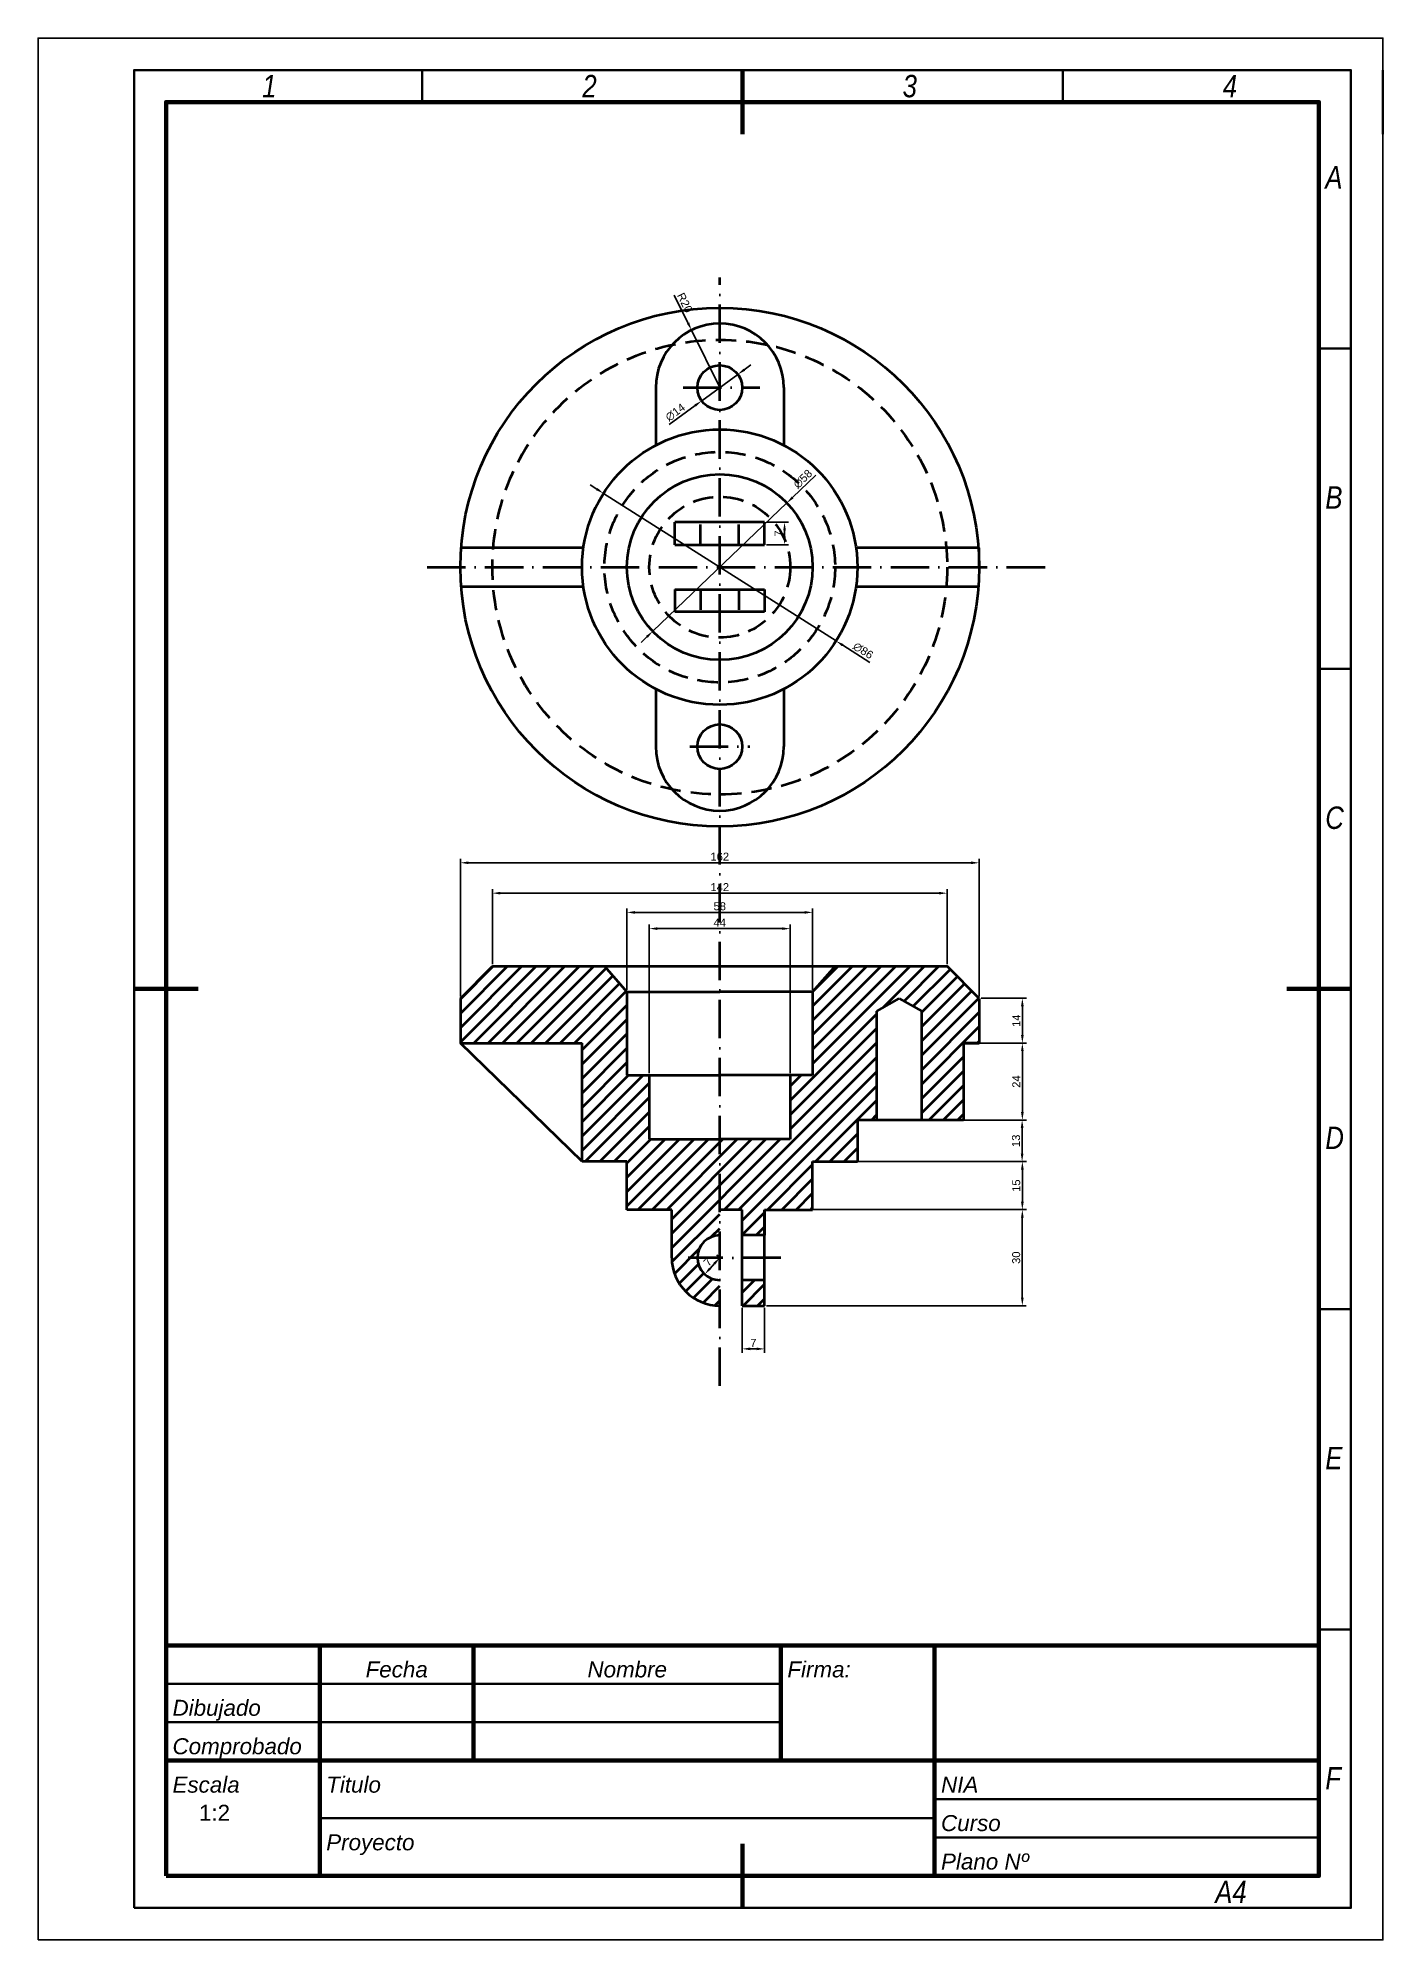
# Model space of a CAD drawing. Header units: millimetres. Extents: x 3835 to 4255, y 3642 to 4236.
import ezdxf
from ezdxf.enums import TextEntityAlignment as Align

# ---------------------------------------------------------------- set-up
doc = ezdxf.new("R2010")
doc.units = ezdxf.units.MM
doc.linetypes.add('ACAD_ISO10W100', pattern=[18, 12, -3, 0, -3])
doc.linetypes.add('TRAZOS2', pattern=[9.525, 6.35, -3.175])
for name, color, linetype in [('aristas', 1, 'Continuous'), ('cotas', 6, 'Continuous'), ('ejes', 2, 'ACAD_ISO10W100'), ('lineas ocultas tunel', 3, 'TRAZOS2'), ('Reyeno', 7, 'Continuous')]:
    doc.layers.add(name, color=color, linetype=linetype)
for name, color, linetype, lineweight in [('Formato_fina', 2, 'Continuous', 35), ('Formato_Gruesa', 1, 'Continuous', 70), ('Formato_texto', 7, 'Continuous', 25)]:
    doc.layers.add(name, color=color, linetype=linetype, lineweight=lineweight)
doc.styles.add('Arial25', font='', dxfattribs={"height": 2.5})
doc.styles.add('Arial35', font='ARIALNI.TTF', dxfattribs={"height": 3.5})
doc.styles.get("Standard").update_dxf_attribs({"font": 'arial.ttf'})
doc.styles.get('Arial25').set_extended_font_data('Arial', italic=True)
doc.dimstyles.new('ISO-25', dxfattribs={"dimtxt": 2.5, "dimasz": 2.5, "dimexe": 1.25, "dimexo": 0.625, "dimtad": 1, "dimtxsty": 'Standard', "dimcen": 2.5, "dimadec": 0, "dimazin": 0, "dimtfac": 1, "dimtmove": 0, "dimatfit": 3, "dimfxl": 1, "dimarcsym": 0})

# ---------------------------------------------------------------- blocks, each defined once
blk = doc.blocks.new('*D6')
at = {"layer": 'cotas', "color": 0, "lineweight": -2, "transparency": 16777216}
for p, q in [((3976.84, 3946.25), (3976.84, 3969.72)), ((3979.34, 3968.47), (4116.34, 3968.47)), ((4118.84, 3946.25), (4118.84, 3969.72))]:
    blk.add_line(p, q, dxfattribs=at)
at = {"layer": 'cotas', "color": 0, "lineweight": 40, "transparency": 16777216}
for points in [[(3979.34, 3968.89), (3979.34, 3968.06), (3976.84, 3968.47)], [(4116.34, 3968.89), (4116.34, 3968.06), (4118.84, 3968.47)]]:
    blk.add_solid(points, dxfattribs=at)
at = {"layer": 'Defpoints', "color": 0, "lineweight": 40, "transparency": 16777216}
for p in [(4118.84, 3968.47), (3976.84, 3945.63), (4118.84, 3945.63)]:
    blk.add_point(p, dxfattribs=at)
at = {"layer": 'cotas', "color": 0, "lineweight": 40, "transparency": 16777216, "insert": (4047.84, 3970.35), "char_height": 2.5, "attachment_point": 5}
blk.add_mtext('142', dxfattribs=at)
blk = doc.blocks.new('*D7')
at = {"layer": 'cotas', "color": 0, "lineweight": -2, "transparency": 16777216}
for p, q in [((3966.84, 3936.25), (3966.84, 3979.21)), ((3969.34, 3977.96), (4126.34, 3977.96)), ((4128.84, 3936.25), (4128.84, 3979.21))]:
    blk.add_line(p, q, dxfattribs=at)
at = {"layer": 'cotas', "color": 0, "lineweight": 40, "transparency": 16777216}
for points in [[(3969.34, 3978.38), (3969.34, 3977.54), (3966.84, 3977.96)], [(4126.34, 3978.38), (4126.34, 3977.54), (4128.84, 3977.96)]]:
    blk.add_solid(points, dxfattribs=at)
at = {"layer": 'Defpoints', "color": 0, "lineweight": 40, "transparency": 16777216}
for p in [(4128.84, 3977.96), (3966.84, 3935.63), (4128.84, 3935.63)]:
    blk.add_point(p, dxfattribs=at)
at = {"layer": 'cotas', "color": 0, "lineweight": 40, "transparency": 16777216, "insert": (4047.84, 3979.86), "char_height": 2.5, "attachment_point": 5}
blk.add_mtext('162', dxfattribs=at)
blk = doc.blocks.new('*D9')
at = {"layer": 'cotas', "color": 0, "lineweight": -2, "transparency": 16777216}
for p, q in [((4054.84, 3839), (4054.84, 3824.9)), ((4061.84, 3839), (4061.84, 3824.9)), ((4057.34, 3826.15), (4059.34, 3826.15))]:
    blk.add_line(p, q, dxfattribs=at)
at = {"layer": 'cotas', "color": 0, "lineweight": 40, "transparency": 16777216}
for points in [[(4057.34, 3826.57), (4057.34, 3825.73), (4054.84, 3826.15)], [(4059.34, 3826.57), (4059.34, 3825.73), (4061.84, 3826.15)]]:
    blk.add_solid(points, dxfattribs=at)
at = {"layer": 'Defpoints', "color": 0, "lineweight": 40, "transparency": 16777216}
for p in [(4054.84, 3839.63), (4061.84, 3839.63), (4061.84, 3826.15)]:
    blk.add_point(p, dxfattribs=at)
at = {"layer": 'cotas', "color": 0, "lineweight": 40, "transparency": 16777216, "insert": (4058.34, 3828.03), "char_height": 2.5, "attachment_point": 5}
blk.add_mtext('7', dxfattribs=at)
blk = doc.blocks.new('*D10')
at = {"layer": 'cotas', "color": 0, "lineweight": -2, "transparency": 16777216}
for p, q in [((4077.47, 3884.63), (4143.59, 3884.63)), ((4142.34, 3872.13), (4142.34, 3882.13)), ((4077.47, 3869.63), (4143.59, 3869.63))]:
    blk.add_line(p, q, dxfattribs=at)
at = {"layer": 'cotas', "color": 0, "lineweight": 40, "transparency": 16777216}
for points in [[(4141.92, 3882.13), (4142.76, 3882.13), (4142.34, 3884.63)], [(4141.92, 3872.13), (4142.76, 3872.13), (4142.34, 3869.63)]]:
    blk.add_solid(points, dxfattribs=at)
at = {"layer": 'Defpoints', "color": 0, "lineweight": 40, "transparency": 16777216}
for p in [(4076.84, 3884.63), (4142.34, 3884.63), (4076.84, 3869.63)]:
    blk.add_point(p, dxfattribs=at)
at = {"layer": 'cotas', "color": 0, "lineweight": 40, "transparency": 16777216, "insert": (4140.44, 3877.13), "char_height": 2.5, "attachment_point": 5, "rotation": 90}
blk.add_mtext('15', dxfattribs=at)
blk = doc.blocks.new('*D11')
at = {"layer": 'cotas', "color": 0, "lineweight": -2, "transparency": 16777216}
for p, q in [((4129.47, 3935.63), (4143.59, 3935.63)), ((4142.34, 3933.13), (4142.34, 3924.13)), ((4129.47, 3921.63), (4143.59, 3921.63))]:
    blk.add_line(p, q, dxfattribs=at)
at = {"layer": 'cotas', "color": 0, "lineweight": 40, "transparency": 16777216}
for points in [[(4141.92, 3933.13), (4142.76, 3933.13), (4142.34, 3935.63)], [(4141.92, 3924.13), (4142.76, 3924.13), (4142.34, 3921.63)]]:
    blk.add_solid(points, dxfattribs=at)
at = {"layer": 'Defpoints', "color": 0, "lineweight": 40, "transparency": 16777216}
for p in [(4128.84, 3935.63), (4128.84, 3921.63), (4142.34, 3921.63)]:
    blk.add_point(p, dxfattribs=at)
at = {"layer": 'cotas', "color": 0, "lineweight": 40, "transparency": 16777216, "insert": (4140.46, 3928.63), "char_height": 2.5, "attachment_point": 5, "rotation": 90}
blk.add_mtext('14', dxfattribs=at)
blk = doc.blocks.new('*D12')
at = {"layer": 'cotas', "color": 0, "lineweight": -2, "transparency": 16777216}
for p, q in [((4124.53, 3921.63), (4143.59, 3921.63)), ((4142.34, 3900.13), (4142.34, 3919.13)), ((4124.53, 3897.63), (4143.59, 3897.63))]:
    blk.add_line(p, q, dxfattribs=at)
at = {"layer": 'cotas', "color": 0, "lineweight": 40, "transparency": 16777216}
for points in [[(4141.92, 3919.13), (4142.76, 3919.13), (4142.34, 3921.63)], [(4141.92, 3900.13), (4142.76, 3900.13), (4142.34, 3897.63)]]:
    blk.add_solid(points, dxfattribs=at)
at = {"layer": 'Defpoints', "color": 0, "lineweight": 40, "transparency": 16777216}
for p in [(4123.91, 3921.63), (4142.34, 3921.63), (4123.91, 3897.63)]:
    blk.add_point(p, dxfattribs=at)
at = {"layer": 'cotas', "color": 0, "lineweight": 40, "transparency": 16777216, "insert": (4140.46, 3909.63), "char_height": 2.5, "attachment_point": 5, "rotation": 90}
blk.add_mtext('24', dxfattribs=at)
blk = doc.blocks.new('*D13')
at = {"layer": 'cotas', "color": 0, "lineweight": -2, "transparency": 16777216}
for p, q in [((4091.47, 3897.63), (4143.52, 3897.63)), ((4142.27, 3887.13), (4142.27, 3895.13)), ((4091.47, 3884.63), (4143.52, 3884.63))]:
    blk.add_line(p, q, dxfattribs=at)
at = {"layer": 'cotas', "color": 0, "lineweight": 40, "transparency": 16777216}
for points in [[(4141.85, 3895.13), (4142.69, 3895.13), (4142.27, 3897.63)], [(4141.85, 3887.13), (4142.69, 3887.13), (4142.27, 3884.63)]]:
    blk.add_solid(points, dxfattribs=at)
at = {"layer": 'Defpoints', "color": 0, "lineweight": 40, "transparency": 16777216}
for p in [(4090.84, 3897.63), (4142.27, 3897.63), (4090.84, 3884.63)]:
    blk.add_point(p, dxfattribs=at)
at = {"layer": 'cotas', "color": 0, "lineweight": 40, "transparency": 16777216, "insert": (4140.37, 3891.13), "char_height": 2.5, "attachment_point": 5, "rotation": 90}
blk.add_mtext('13', dxfattribs=at)
blk = doc.blocks.new('*D14')
at = {"layer": 'cotas', "color": 0, "lineweight": -2, "transparency": 16777216}
for p, q in [((4062.47, 3869.63), (4143.58, 3869.63)), ((4142.33, 3842.13), (4142.33, 3867.13)), ((4062.47, 3839.63), (4143.58, 3839.63))]:
    blk.add_line(p, q, dxfattribs=at)
at = {"layer": 'cotas', "color": 0, "lineweight": 40, "transparency": 16777216}
for points in [[(4141.91, 3867.13), (4142.74, 3867.13), (4142.33, 3869.63)], [(4141.91, 3842.13), (4142.74, 3842.13), (4142.33, 3839.63)]]:
    blk.add_solid(points, dxfattribs=at)
at = {"layer": 'Defpoints', "color": 0, "lineweight": 40, "transparency": 16777216}
for p in [(4061.84, 3869.63), (4142.33, 3869.63), (4061.84, 3839.63)]:
    blk.add_point(p, dxfattribs=at)
at = {"layer": 'cotas', "color": 0, "lineweight": 40, "transparency": 16777216, "insert": (4140.42, 3854.63), "char_height": 2.5, "attachment_point": 5, "rotation": 90}
blk.add_mtext('30', dxfattribs=at)
blk = doc.blocks.new('*D15')
at = {"layer": 'cotas', "color": 0, "lineweight": -2, "transparency": 16777216}
for p, q in [((4047.38, 3855.05), (4046.92, 3855.47)), ((4042.68, 3849.86), (4042.21, 3850.28)), ((4046.16, 3852.77), (4044.82, 3851.29))]:
    blk.add_line(p, q, dxfattribs=at)
at = {"layer": 'cotas', "color": 0, "lineweight": 40, "transparency": 16777216}
for points in [[(4044.51, 3851.57), (4045.13, 3851.01), (4043.14, 3849.44)], [(4045.86, 3853.05), (4046.47, 3852.49), (4047.84, 3854.63)]]:
    blk.add_solid(points, dxfattribs=at)
at = {"layer": 'Defpoints', "color": 0, "lineweight": 40, "transparency": 16777216}
for p in [(4043.14, 3849.44), (4043.14, 3849.44), (4047.84, 3854.63)]:
    blk.add_point(p, dxfattribs=at)
at = {"layer": 'cotas', "color": 0, "lineweight": 40, "transparency": 16777216, "insert": (4044.1, 3853.29), "char_height": 2.5, "attachment_point": 5, "rotation": 47.76527}
blk.add_mtext('7', dxfattribs=at)
blk = doc.blocks.new('*D18')
at = {"layer": 'cotas', "color": 0, "lineweight": -2, "transparency": 16777216}
for p, q in [((4053.49, 4130.5), (4042.2, 4122.23)), ((4055.51, 4131.97), (4057.53, 4133.45)), ((4032.08, 4114.82), (4040.18, 4120.75))]:
    blk.add_line(p, q, dxfattribs=at)
at = {"layer": 'cotas', "color": 0, "lineweight": 40, "transparency": 16777216}
for points in [[(4055.26, 4132.31), (4055.76, 4131.64), (4053.49, 4130.5)], [(4039.93, 4121.09), (4040.42, 4120.42), (4042.2, 4122.23)]]:
    blk.add_solid(points, dxfattribs=at)
at = {"layer": 'Defpoints', "color": 0, "lineweight": 40, "transparency": 16777216}
for p in [(4053.49, 4130.5), (4042.2, 4122.23)]:
    blk.add_point(p, dxfattribs=at)
at = {"layer": 'cotas', "color": 0, "lineweight": 40, "transparency": 16777216, "insert": (4033.95, 4118.64), "char_height": 2.5, "attachment_point": 5, "rotation": 36.20364}
blk.add_mtext('∅14', dxfattribs=at)
blk = doc.blocks.new('*D19')
at = {"layer": 'cotas', "color": 0, "lineweight": -2, "transparency": 16777216}
for p, q in [((4033.64, 4155.28), (4037.92, 4146.56)), ((4047.84, 4126.36), (4039.02, 4144.31))]:
    blk.add_line(p, q, dxfattribs=at)
at = {"layer": 'cotas', "color": 0, "lineweight": 40, "transparency": 16777216}
blk.add_solid([(4038.29, 4146.74), (4037.55, 4146.37), (4039.02, 4144.31)], dxfattribs=at)
at = {"layer": 'Defpoints', "color": 0, "lineweight": 40, "transparency": 16777216}
for p in [(4039.02, 4144.31), (4047.84, 4126.36)]:
    blk.add_point(p, dxfattribs=at)
at = {"layer": 'cotas', "color": 0, "lineweight": 40, "transparency": 16777216, "insert": (4036.93, 4152.88), "char_height": 2.5, "attachment_point": 5, "rotation": 296.17084}
blk.add_mtext('R20', dxfattribs=at)
blk = doc.blocks.new('*D20')
at = {"layer": 'cotas', "color": 0, "lineweight": -2, "transparency": 16777216}
for p, q in [((4062.47, 4084.3), (4069.33, 4084.3)), ((4068.08, 4079.8), (4068.08, 4081.8)), ((4062.47, 4077.3), (4069.33, 4077.3))]:
    blk.add_line(p, q, dxfattribs=at)
at = {"layer": 'cotas', "color": 0, "lineweight": 40, "transparency": 16777216}
for points in [[(4067.66, 4081.8), (4068.49, 4081.8), (4068.08, 4084.3)], [(4067.66, 4079.8), (4068.49, 4079.8), (4068.08, 4077.3)]]:
    blk.add_solid(points, dxfattribs=at)
at = {"layer": 'Defpoints', "color": 0, "lineweight": 40, "transparency": 16777216}
for p in [(4061.84, 4084.3), (4068.08, 4084.3), (4061.84, 4077.3)]:
    blk.add_point(p, dxfattribs=at)
at = {"layer": 'cotas', "color": 0, "lineweight": 40, "transparency": 16777216, "insert": (4066.2, 4080.8), "char_height": 2.5, "attachment_point": 5, "rotation": 90}
blk.add_mtext('7', dxfattribs=at)
blk = doc.blocks.new('*D21')
at = {"layer": 'cotas', "color": 0, "lineweight": -2, "transparency": 16777216}
for p, q in [((4009.43, 4094.68), (4007.32, 4096.02)), ((4011.54, 4093.34), (4084.15, 4047.25)), ((4094.74, 4040.52), (4086.26, 4045.91))]:
    blk.add_line(p, q, dxfattribs=at)
at = {"layer": 'cotas', "color": 0, "lineweight": 40, "transparency": 16777216}
for points in [[(4009.65, 4095.04), (4009.21, 4094.33), (4011.54, 4093.34)], [(4086.48, 4046.26), (4086.03, 4045.56), (4084.15, 4047.25)]]:
    blk.add_solid(points, dxfattribs=at)
at = {"layer": 'Defpoints', "color": 0, "lineweight": 40, "transparency": 16777216}
for p in [(4011.54, 4093.34), (4084.15, 4047.25)]:
    blk.add_point(p, dxfattribs=at)
at = {"layer": 'cotas', "color": 0, "lineweight": 40, "transparency": 16777216, "insert": (4092.61, 4044.21), "char_height": 2.5, "attachment_point": 5, "rotation": 327.59048}
blk.add_mtext('∅86', dxfattribs=at)
blk = doc.blocks.new('*D22')
at = {"layer": 'cotas', "color": 0, "lineweight": -2, "transparency": 16777216}
for p, q in [((4077.87, 4099.02), (4070.61, 4092.07)), ((4026.89, 4050.25), (4068.8, 4090.34)), ((4025.08, 4048.52), (4023.28, 4046.79))]:
    blk.add_line(p, q, dxfattribs=at)
at = {"layer": 'cotas', "color": 0, "lineweight": 40, "transparency": 16777216}
for points in [[(4070.32, 4092.37), (4070.89, 4091.77), (4068.8, 4090.34)], [(4024.79, 4048.82), (4025.37, 4048.22), (4026.89, 4050.25)]]:
    blk.add_solid(points, dxfattribs=at)
at = {"layer": 'Defpoints', "color": 0, "lineweight": 40, "transparency": 16777216}
for p in [(4068.8, 4090.34), (4026.89, 4050.25)]:
    blk.add_point(p, dxfattribs=at)
at = {"layer": 'cotas', "color": 0, "lineweight": 40, "transparency": 16777216, "insert": (4073.78, 4097.84), "char_height": 2.5, "attachment_point": 5, "rotation": 43.72929}
blk.add_mtext('∅58', dxfattribs=at)
blk = doc.blocks.new('*D23')
at = {"layer": 'cotas', "color": 0, "lineweight": -2, "transparency": 16777216}
for p, q in [((4018.84, 3938.25), (4018.84, 3963.72)), ((4021.34, 3962.47), (4074.34, 3962.47)), ((4076.84, 3938.25), (4076.84, 3963.72))]:
    blk.add_line(p, q, dxfattribs=at)
at = {"layer": 'cotas', "color": 0, "lineweight": 40, "transparency": 16777216}
for points in [[(4021.34, 3962.89), (4021.34, 3962.05), (4018.84, 3962.47)], [(4074.34, 3962.89), (4074.34, 3962.05), (4076.84, 3962.47)]]:
    blk.add_solid(points, dxfattribs=at)
at = {"layer": 'Defpoints', "color": 0, "lineweight": 40, "transparency": 16777216}
for p in [(4076.84, 3962.47), (4018.84, 3937.63), (4076.84, 3937.63)]:
    blk.add_point(p, dxfattribs=at)
at = {"layer": 'cotas', "color": 0, "lineweight": 40, "transparency": 16777216, "insert": (4047.84, 3964.37), "char_height": 2.5, "attachment_point": 5}
blk.add_mtext('58', dxfattribs=at)
blk = doc.blocks.new('*D24')
at = {"layer": 'cotas', "color": 0, "lineweight": -2, "transparency": 16777216}
for p, q in [((4025.84, 3912.25), (4025.84, 3958.65)), ((4028.34, 3957.4), (4067.34, 3957.4)), ((4069.84, 3912.25), (4069.84, 3958.65))]:
    blk.add_line(p, q, dxfattribs=at)
at = {"layer": 'cotas', "color": 0, "lineweight": 40, "transparency": 16777216}
for points in [[(4028.34, 3957.82), (4028.34, 3956.98), (4025.84, 3957.4)], [(4067.34, 3957.82), (4067.34, 3956.98), (4069.84, 3957.4)]]:
    blk.add_solid(points, dxfattribs=at)
at = {"layer": 'Defpoints', "color": 0, "lineweight": 40, "transparency": 16777216}
for p in [(4069.84, 3957.4), (4025.84, 3911.63), (4069.84, 3911.63)]:
    blk.add_point(p, dxfattribs=at)
at = {"layer": 'cotas', "color": 0, "lineweight": 40, "transparency": 16777216, "insert": (4047.84, 3959.28), "char_height": 2.5, "attachment_point": 5}
blk.add_mtext('44', dxfattribs=at)

msp = doc.modelspace()

# ---------------------------------------------------------------- hatches: boundary and pattern name
at = {"layer": 'Reyeno', "lineweight": 40}
h = msp.add_hatch(dxfattribs=at)
h.set_pattern_fill('ANSI31', color=256)
h.paths.add_polyline_path([(4018.844, 3937.626), (4011.844, 3945.626), (3976.844, 3945.626), (3966.844, 3935.626), (3966.844, 3921.626), (4004.844, 3921.626), (4004.844, 3884.626), (4018.844, 3884.626), (4018.844, 3869.626), (4032.844, 3869.626), (4032.844, 3854.626, 0.4142136), (4047.844, 3839.626), (4047.844, 3847.626, -1), (4047.844, 3861.626), (4047.844, 3891.626), (4025.844, 3891.626), (4025.844, 3911.626), (4018.844, 3911.626)])
h.paths.add_polyline_path([(4076.844, 3884.626), (4090.844, 3884.626), (4090.844, 3897.626), (4096.91, 3897.626), (4096.91, 3931.626), (4103.91, 3935.626), (4110.91, 3931.626), (4110.91, 3897.626), (4123.91, 3897.626), (4123.91, 3921.626), (4128.844, 3921.626), (4128.844, 3935.626), (4118.844, 3945.626), (4083.844, 3945.626), (4076.844, 3937.626), (4076.844, 3911.626), (4069.844, 3911.626), (4069.844, 3891.626), (4047.844, 3891.626), (4047.844, 3869.626), (4054.844, 3869.626), (4054.844, 3861.626), (4061.844, 3861.626), (4061.844, 3869.626), (4076.844, 3869.626)])
h.paths.add_polyline_path([(4061.844, 3847.626), (4054.844, 3847.626), (4054.844, 3839.626), (4061.844, 3839.626)])

# ---------------------------------------------------------------- linework, layer by layer
at = {"layer": 'aristas', "lineweight": 40}
for p, q in [((4027.844, 4126.363), (4027.844, 4108.363)), ((4067.844, 4126.363), (4067.844, 4108.363)), ((4033.844, 4077.297), (4033.844, 4084.297)), ((4061.844, 4084.297), (4033.844, 4084.297)), ((4061.844, 4077.297), (4061.844, 4084.297)), ((4005.265, 4076.297), (3967.066, 4076.297)), ((4033.844, 4077.297), (4061.844, 4077.297)), ((4128.844, 4076.297), (4090.423, 4076.297)), ((4128.844, 4070.297), (4128.844, 4076.297)), ((3967.066, 4064.297), (4005.265, 4064.297)), ((4033.844, 4063.297), (4061.844, 4063.297)), ((4033.844, 4063.297), (4033.844, 4056.297)), ((4061.844, 4063.297), (4061.844, 4056.297)), ((4090.423, 4064.297), (4128.621, 4064.297)), ((4061.844, 4056.297), (4033.844, 4056.297)), ((4027.844, 4032.231), (4027.844, 4014.231)), ((4067.844, 4032.231), (4067.844, 4014.231)), ((3966.844, 3971.637), (3966.844, 3971.637)), ((3966.844, 3971.637), (3966.844, 3971.637)), ((3966.844, 3971.637), (3966.844, 3971.637)), ((3966.844, 3935.626), (3976.844, 3945.626)), ((3976.844, 3945.626), (4118.844, 3945.626)), ((4011.844, 3945.626), (4018.844, 3937.626)), ((4083.844, 3945.626), (4076.844, 3937.626)), ((4128.844, 3935.626), (4118.844, 3945.626)), ((3966.844, 3935.626), (3966.844, 3921.626)), ((4018.844, 3937.626), (4047.844, 3937.626)), ((4018.844, 3937.626), (4018.844, 3911.626)), ((4076.844, 3937.626), (4047.844, 3937.626)), ((4076.844, 3937.626), (4076.844, 3911.626)), ((4096.91, 3931.626), (4103.91, 3935.626)), ((4103.91, 3935.626), (4110.91, 3931.626)), ((4128.844, 3935.626), (4128.844, 3921.626)), ((4096.91, 3897.626), (4096.91, 3931.626)), ((4110.91, 3897.626), (4110.91, 3931.626)), ((4004.844, 3884.626), (3966.844, 3921.626)), ((3966.844, 3921.626), (4004.844, 3921.626)), ((4004.844, 3884.626), (4004.844, 3921.626)), ((4128.844, 3921.626), (4123.91, 3921.626)), ((4123.91, 3921.626), (4123.91, 3897.626)), ((4123.91, 3921.626), (4128.844, 3921.626)), ((4018.844, 3911.626), (4047.844, 3911.626)), ((4025.844, 3911.626), (4025.844, 3891.626)), ((4076.844, 3911.626), (4047.844, 3911.626)), ((4069.844, 3911.626), (4069.844, 3891.626)), ((4123.91, 3897.626), (4090.844, 3897.626)), ((4090.844, 3897.626), (4090.844, 3884.626)), ((4123.91, 3897.626), (4096.91, 3897.626)), ((4110.91, 3897.626), (4103.91, 3897.626)), ((4123.91, 3897.626), (4110.91, 3897.626)), ((4025.844, 3891.626), (4047.844, 3891.626)), ((4069.844, 3891.626), (4047.844, 3891.626)), ((4018.844, 3884.626), (4004.844, 3884.626)), ((4018.844, 3869.626), (4018.844, 3884.626)), ((4076.844, 3869.626), (4076.844, 3884.626)), ((4076.844, 3884.626), (4090.844, 3884.626)), ((4032.844, 3869.626), (4018.844, 3869.626)), ((4032.844, 3854.626), (4032.844, 3869.626)), ((4054.844, 3869.626), (4047.844, 3869.626)), ((4054.844, 3839.626), (4054.844, 3869.626)), ((4061.844, 3839.626), (4061.844, 3869.626)), ((4061.844, 3869.626), (4076.844, 3869.626)), ((4061.844, 3869.626), (4061.844, 3861.626)), ((4061.844, 3861.626), (4054.844, 3861.626)), ((4061.844, 3847.626), (4054.844, 3847.626)), ((4054.844, 3839.626), (4061.844, 3839.626))]:
    msp.add_line(p, q, dxfattribs=at)
for centre, radius in [((4047.844, 4070.297), 81), ((4047.844, 4126.363), 7), ((4047.844, 4070.297), 43), ((4047.844, 4070.297), 29), ((4047.844, 4014.231), 7)]:
    msp.add_circle(centre, radius, dxfattribs=at)
for centre, radius, start, end in [((4047.844, 4126.363), 20, 360, 180), ((4047.844, 4014.231), 20, 180, 360), ((4047.844, 3854.626), 7, 90, 270), ((4047.844, 3854.626), 15, 180, 270)]:
    msp.add_arc(centre, radius, start, end, dxfattribs=at)
at = {"layer": 'cotas', "lineweight": 40}
msp.add_line((4054.844, 3839.626), (4061.844, 3839.626), dxfattribs=at)
at = {"layer": 'ejes', "lineweight": 40}
for p, q in [((4047.844, 3814.564), (4047.844, 4160.746)), ((4036.399, 4126.363), (4060.359, 4126.363)), ((3956.419, 4070.297), (4150.255, 4070.297)), ((4038.519, 4014.231), (4057.218, 4014.231)), ((4066.876, 3854.626), (4037.96, 3854.626))]:
    msp.add_line(p, q, dxfattribs=at)
at = {"layer": 'Formato_fina'}
for p, q in [((3954.95, 4225.545), (3954.95, 4215.545)), ((4054.95, 4225.545), (4054.95, 4215.545)), ((4154.95, 4225.545), (4154.95, 4215.545)), ((4254.95, 4225.545), (4254.95, 4205.545)), ((4244.95, 4138.545), (4234.95, 4138.545)), ((4244.95, 4038.545), (4234.95, 4038.545)), ((4244.95, 3838.545), (4234.95, 3838.545)), ((4244.95, 3738.545), (4234.95, 3738.545)), ((3874.95, 3721.545), (4066.95, 3721.545)), ((3874.95, 3709.545), (4066.95, 3709.545)), ((4114.95, 3685.545), (4234.95, 3685.545)), ((3922.95, 3679.545), (4114.95, 3679.545)), ((4114.95, 3673.545), (4234.95, 3673.545))]:
    msp.add_line(p, q, dxfattribs=at)
at = {"layer": 'Formato_fina', "lineweight": 25}
msp.add_lwpolyline([(3834.95, 3641.545), (4254.95, 3641.545), (4254.95, 4235.545), (3834.95, 4235.545)], close=True, dxfattribs=at)
at = {"layer": 'Formato_fina'}
msp.add_lwpolyline([(3864.95, 3651.545), (4244.95, 3651.545), (4244.95, 4225.545), (3864.95, 4225.545)], close=True, dxfattribs=at)
at = {"layer": 'Formato_Gruesa'}
for p, q in [((4054.95, 4225.545), (4054.95, 4205.545)), ((3864.95, 3938.545), (3884.95, 3938.545)), ((4244.95, 3938.545), (4224.95, 3938.545)), ((3922.95, 3661.545), (3922.95, 3733.545)), ((3970.95, 3697.545), (3970.95, 3733.545)), ((4066.95, 3697.545), (4066.95, 3733.545)), ((4114.95, 3661.545), (4114.95, 3733.545)), ((3874.95, 3697.545), (4234.95, 3697.545)), ((4054.95, 3671.545), (4054.95, 3651.545))]:
    msp.add_line(p, q, dxfattribs=at)
for points in [[(3874.95, 3661.545), (4234.95, 3661.545), (4234.95, 4215.545), (3874.95, 4215.545)], [(3874.95, 3661.545), (4234.95, 3661.545), (4234.95, 3733.545), (3874.95, 3733.545)]]:
    msp.add_lwpolyline(points, close=True, dxfattribs=at)
at = {"layer": 'lineas ocultas tunel', "lineweight": 40}
for p, q in [((4041.844, 4077.297), (4041.844, 4084.297)), ((4053.844, 4077.297), (4053.844, 4084.297)), ((4041.844, 4063.297), (4041.844, 4056.297)), ((4053.844, 4063.297), (4053.844, 4056.297))]:
    msp.add_line(p, q, dxfattribs=at)
for radius in [71, 36, 22]:
    msp.add_circle((4047.844, 4070.297), radius, dxfattribs=at)

# ---------------------------------------------------------------- texts
at = {"lineweight": 40, "insert": (3885.199, 3683.763), "char_height": 5, "attachment_point": 1}
msp.add_mtext_dynamic_manual_height_columns('1:2', width=34.29515, gutter_width=12.5, heights=[0], dxfattribs=at)
at = {"layer": 'Formato_texto'}
for s, height, style, p in [('1', 7, 'Arial35', (3904.95, 4217.045)), ('2', 7, 'Arial35', (4004.95, 4217.045)), ('3', 7, 'Arial35', (4104.95, 4217.045)), ('4', 7, 'Arial35', (4204.95, 4217.045)), ('A', 7, 'Arial35', (4236.95, 4188.545)), ('B', 7, 'Arial35', (4236.95, 4088.545)), ('C', 7, 'Arial35', (4236.95, 3988.545)), ('D', 7, 'Arial35', (4236.95, 3888.545)), ('E', 7, 'Arial35', (4236.95, 3788.545)), ('Firma:', 5, 'Arial25', (4068.95, 3723.545)), ('Dibujado', 5, 'Arial25', (3876.95, 3711.545)), ('Comprobado', 5, 'Arial25', (3876.95, 3699.545)), ('F', 7, 'Arial35', (4236.95, 3688.545)), ('Escala', 5, 'Arial25', (3876.95, 3687.545)), ('Titulo', 5, 'Arial25', (3924.95, 3687.545)), ('NIA', 5, 'Arial25', (4116.95, 3687.545)), ('Curso', 5, 'Arial25', (4116.95, 3675.545)), ('Proyecto', 5, 'Arial25', (3924.95, 3669.545)), ('Plano Nº', 5, 'Arial25', (4116.95, 3663.545)), ('A4', 7, 'Arial35', (4202.573, 3653.045))]:
    msp.add_text(s, height=height, dxfattribs=dict(at, style=style)).set_placement(p)
at = {"layer": 'Formato_texto', "style": 'Arial25'}
for s, p in [('Fecha', (3946.95, 3723.545)), ('Nombre', (4018.95, 3723.545))]:
    msp.add_text(s, height=5, dxfattribs=at).set_placement(p, align=Align.CENTER)

# ---------------------------------------------------------------- dimensions: what is measured, and where the dimension line sits
at = {"layer": 'cotas', "lineweight": 40}
dim = msp.add_radius_dim(center=(4047.844, 4126.363), mpoint=(4039.023, 4144.312), dimstyle='ISO-25', dxfattribs=at)
dim.commit()
dim.dimension.update_dxf_attribs({"geometry": '*D19', "text_midpoint": (4036.933, 4152.876)})
for p1, p2, picture, middle in [((4053.492, 4130.497), (4042.195, 4122.228), '*D18', (4035.118, 4117.048)), ((4026.888, 4050.251), (4068.8, 4090.343), '*D22', (4075.143, 4096.411)), ((4011.542, 4093.344), (4084.146, 4047.25), '*D21', (4091.554, 4042.547))]:
    dim = msp.add_diameter_dim_2p(p1=p1, p2=p2, dimstyle='ISO-25', dxfattribs=at)
    dim.commit()
    dim.dimension.update_dxf_attribs({"geometry": picture, "text_midpoint": middle})
for base, p1, p2, picture, middle in [((4068.077, 4084.297), (4061.844, 4077.297), (4061.844, 4084.297), '*D20', (4066.202, 4080.797)), ((4142.341, 3921.626), (4128.844, 3935.626), (4128.844, 3921.626), '*D11', (4140.461, 3928.626)), ((4142.341, 3921.626), (4123.91, 3897.626), (4123.91, 3921.626), '*D12', (4140.461, 3909.626)), ((4142.271, 3897.626), (4090.844, 3884.626), (4090.844, 3897.626), '*D13', (4140.369, 3891.126)), ((4142.341, 3884.626), (4076.844, 3869.626), (4076.844, 3884.626), '*D10', (4140.439, 3877.126)), ((4142.327, 3869.626), (4061.844, 3839.626), (4061.844, 3869.626), '*D14', (4140.424, 3854.626))]:
    dim = msp.add_linear_dim(base=base, p1=p1, p2=p2, angle=90, dimstyle='ISO-25', dxfattribs=at)
    dim.commit()
    dim.dimension.update_dxf_attribs({"geometry": picture, "text_midpoint": middle})
for base, p1, p2, picture, middle in [((4128.844, 3977.958), (3966.844, 3935.626), (4128.844, 3935.626), '*D7', (4047.844, 3979.86)), ((4118.844, 3968.474), (3976.844, 3945.626), (4118.844, 3945.626), '*D6', (4047.844, 3970.354)), ((4076.844, 3962.469), (4018.844, 3937.626), (4076.844, 3937.626), '*D23', (4047.844, 3964.371)), ((4069.844, 3957.4), (4025.844, 3911.626), (4069.844, 3911.626), '*D24', (4047.844, 3959.275)), ((4061.844, 3826.15), (4054.844, 3839.626), (4061.844, 3839.626), '*D9', (4058.344, 3828.025))]:
    dim = msp.add_linear_dim(base=base, p1=p1, p2=p2, dimstyle='ISO-25', dxfattribs=at)
    dim.commit()
    dim.dimension.update_dxf_attribs({"geometry": picture, "text_midpoint": middle})
dim = msp.add_aligned_dim(p1=(4047.844, 3854.626), p2=(4043.139, 3849.443), distance=0, dimstyle='ISO-25', dxfattribs=at)
dim.commit()
dim.dimension.update_dxf_attribs({"geometry": '*D15', "text_midpoint": (4044.103, 3853.295)})

doc.saveas('drawing.dxf')
